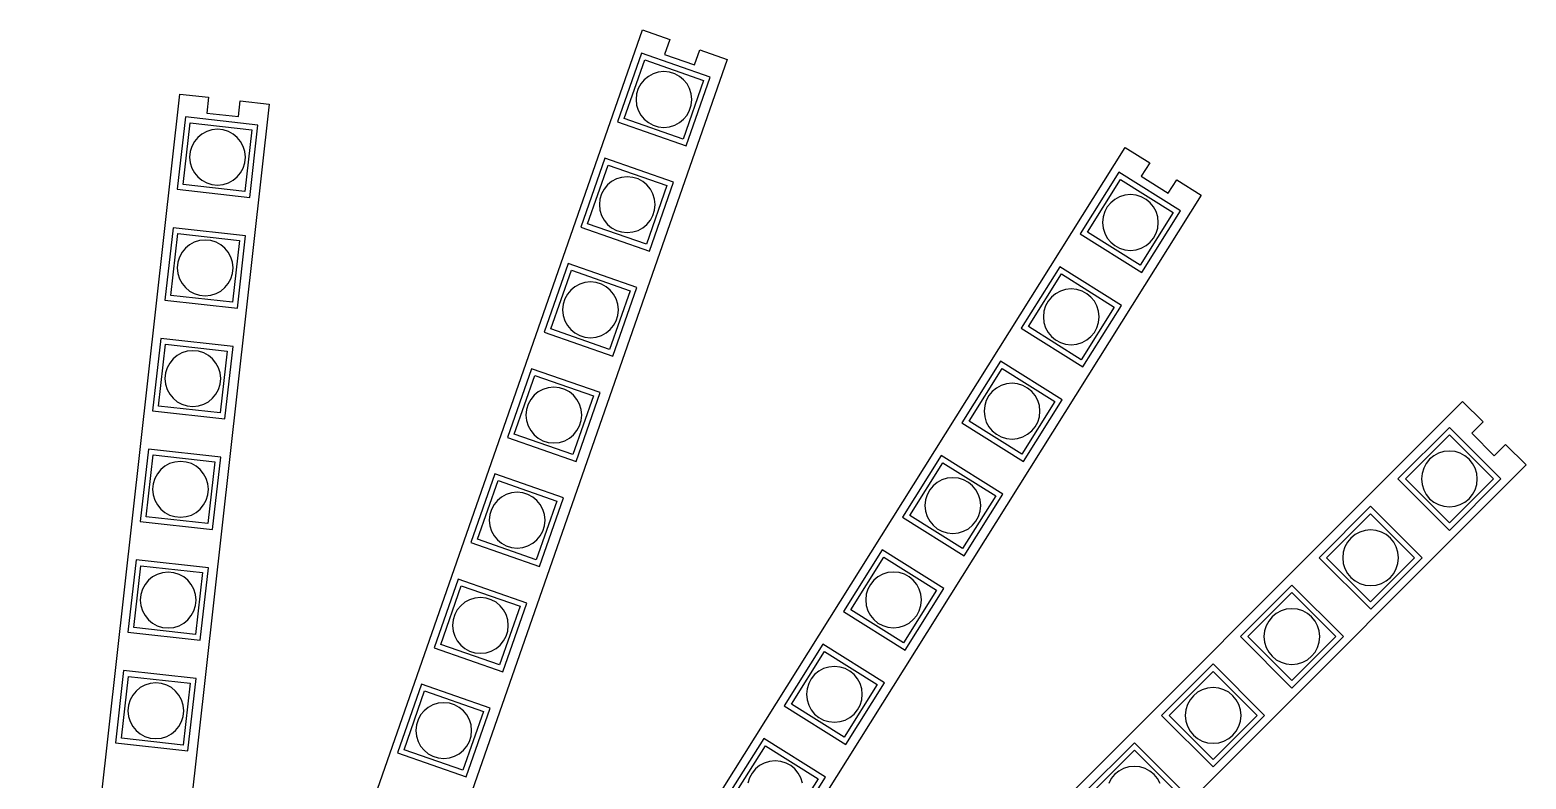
# Model space of a CAD drawing. Extents: x -1323 to 1705, y -706 to 926.
# Drawn here: x -386.1 to -104.1, y 122.8 to 264 of the extents above; entities that cross this region are included whole.
import ezdxf

# ---------------------------------------------------------------- set-up
doc = ezdxf.new("R2010")
doc.units = 0
doc.layers.add('CAMADA_1', color=7, linetype='CONTINUOUS')

msp = doc.modelspace()

# ---------------------------------------------------------------- linework, layer by layer
at = {"layer": 'CAMADA_1'}
for points in [[(-260.8108, 257.4186), (-259.8229, 260.2513), (-254.6584, 258.4502), (-338.602, 17.7517), (-354.5965, 23.3297), (-270.6529, 264.0283), (-265.4884, 262.2272), (-266.4763, 259.3944), (-260.8108, 257.4186)], [(-257.8634, 255.1321), (-270.8182, 259.65), (-275.3362, 246.6953), (-262.3814, 242.1773), (-257.8634, 255.1321)], [(-274.0627, 247.3102), (-270.2033, 258.3765), (-259.1369, 254.5171), (-262.9963, 243.4508), (-274.0627, 247.3102)], [(-261.3447, 250.9137), (-261.4515, 251.9728), (-261.7577, 252.9592), (-262.2422, 253.8519), (-262.8839, 254.6296), (-263.6616, 255.2713), (-264.5543, 255.7558), (-265.5407, 256.062), (-266.5998, 256.1688), (-267.6589, 256.062), (-268.6453, 255.7558), (-269.538, 255.2713), (-270.3157, 254.6296), (-270.9574, 253.8519), (-271.4419, 252.9592), (-271.7481, 251.9728), (-271.8549, 250.9137), (-271.7482, 249.8546), (-271.442, 248.8681), (-270.9575, 247.9755), (-270.3158, 247.1977), (-269.538, 246.556), (-268.6454, 246.0715), (-267.6589, 245.7653), (-266.5998, 245.6585), (-265.5407, 245.7653), (-264.5543, 246.0715), (-263.6616, 246.556), (-262.8839, 247.1977), (-262.2422, 247.9754), (-261.7577, 248.8681), (-261.4515, 249.8545), (-261.3447, 250.9136)], [(-346.7664, 247.6767), (-346.4342, 250.6583), (-340.9982, 250.0525), (-369.2312, -3.2955), (-386.0662, -1.4195), (-357.8332, 251.9286), (-352.3972, 251.3228), (-352.7295, 248.3412), (-346.7664, 247.6767)], [(-343.1377, 246.0909), (-356.7732, 247.6105), (-358.2928, 233.9748), (-344.6572, 232.4553), (-343.1377, 246.0909)], [(-357.1882, 234.8579), (-355.8901, 246.5059), (-344.2423, 245.2078), (-345.5403, 233.56), (-357.1882, 234.8579)], [(-345.4601, 240.0329), (-345.5669, 241.092), (-345.8731, 242.0784), (-346.3576, 242.9711), (-346.9993, 243.7488), (-347.777, 244.3905), (-348.6697, 244.875), (-349.6561, 245.1812), (-350.7152, 245.288), (-351.7743, 245.1812), (-352.7607, 244.875), (-353.6534, 244.3905), (-354.4311, 243.7488), (-355.0728, 242.9711), (-355.5573, 242.0784), (-355.8635, 241.092), (-355.9703, 240.0329), (-355.8636, 238.9738), (-355.5574, 237.9874), (-355.0729, 237.0947), (-354.4312, 236.317), (-353.6534, 235.6753), (-352.7608, 235.1908), (-351.7743, 234.8846), (-350.7152, 234.7778), (-349.6561, 234.8846), (-348.6697, 235.1908), (-347.777, 235.6753), (-346.9993, 236.317), (-346.3576, 237.0947), (-345.8731, 237.9873), (-345.5669, 238.9738), (-345.4601, 240.0329)], [(-171.5761, 233.2397), (-169.9822, 235.7812), (-165.3485, 232.8751), (-300.7867, 16.915), (-315.1372, 25.9148), (-179.699, 241.8751), (-175.0653, 238.969), (-176.6592, 236.4274), (-171.5761, 233.2397)], [(-264.7787, 235.3033), (-277.7335, 239.8213), (-282.2515, 226.8665), (-269.2966, 222.3486), (-264.7787, 235.3033)], [(-280.9779, 227.4815), (-277.1185, 238.5478), (-266.0522, 234.6884), (-269.9116, 223.6221), (-280.9779, 227.4815)], [(-169.2393, 229.8962), (-180.8625, 237.1857), (-188.1521, 225.5623), (-176.5288, 218.2728), (-169.2393, 229.8962)], [(-268.26, 231.0849), (-268.3668, 232.144), (-268.673, 233.1304), (-269.1575, 234.0231), (-269.7992, 234.8008), (-270.5769, 235.4425), (-271.4696, 235.9271), (-272.456, 236.2333), (-273.5151, 236.3401), (-274.5742, 236.2333), (-275.5606, 235.9271), (-276.4533, 235.4426), (-277.231, 234.8009), (-277.8727, 234.0231), (-278.3572, 233.1305), (-278.6634, 232.144), (-278.7702, 231.0849), (-278.6634, 230.0258), (-278.3572, 229.0394), (-277.8727, 228.1467), (-277.231, 227.369), (-276.4533, 226.7273), (-275.5606, 226.2428), (-274.5742, 225.9366), (-273.5151, 225.8298), (-272.456, 225.9366), (-271.4696, 226.2428), (-270.5769, 226.7273), (-269.7992, 227.369), (-269.1575, 228.1467), (-268.673, 229.0394), (-268.3668, 230.0258), (-268.26, 231.0849)], [(-186.7736, 225.8783), (-180.5467, 235.8072), (-170.6177, 229.5803), (-176.8446, 219.6514), (-186.7736, 225.8783)], [(-173.4405, 227.7293), (-173.5473, 228.7884), (-173.8535, 229.7748), (-174.338, 230.6675), (-174.9797, 231.4452), (-175.7575, 232.0869), (-176.6501, 232.5714), (-177.6366, 232.8776), (-178.6957, 232.9844), (-179.7548, 232.8776), (-180.7412, 232.5714), (-181.6339, 232.0869), (-182.4116, 231.4452), (-183.0533, 230.6675), (-183.5378, 229.7748), (-183.844, 228.7884), (-183.9508, 227.7293), (-183.844, 226.6702), (-183.5378, 225.6838), (-183.0533, 224.7911), (-182.4116, 224.0134), (-181.6339, 223.3717), (-180.7412, 222.8872), (-179.7548, 222.581), (-178.6957, 222.4742), (-177.6366, 222.5809), (-176.6502, 222.8871), (-175.7575, 223.3716), (-174.9797, 224.0133), (-174.338, 224.7911), (-173.8535, 225.6837), (-173.5473, 226.6702), (-173.4405, 227.7293)], [(-345.4635, 225.2201), (-359.0991, 226.7397), (-360.6186, 213.104), (-346.983, 211.5845), (-345.4635, 225.2201)], [(-359.514, 213.9871), (-358.216, 225.6351), (-346.5681, 224.337), (-347.8661, 212.6892), (-359.514, 213.9871)], [(-347.7859, 219.1621), (-347.8927, 220.2212), (-348.1989, 221.2076), (-348.6834, 222.1003), (-349.3251, 222.878), (-350.1028, 223.5197), (-350.9955, 224.0042), (-351.9819, 224.3104), (-353.041, 224.4172), (-354.1001, 224.3104), (-355.0866, 224.0042), (-355.9792, 223.5197), (-356.757, 222.878), (-357.3987, 222.1003), (-357.8832, 221.2076), (-358.1894, 220.2212), (-358.2962, 219.1621), (-358.1894, 218.103), (-357.8832, 217.1166), (-357.3987, 216.2239), (-356.757, 215.4462), (-355.9793, 214.8045), (-355.0866, 214.32), (-354.1002, 214.0138), (-353.0411, 213.907), (-351.982, 214.0138), (-350.9955, 214.32), (-350.1029, 214.8045), (-349.3251, 215.4462), (-348.6834, 216.2239), (-348.1989, 217.1165), (-347.8927, 218.103), (-347.7859, 219.1621)], [(-271.6939, 215.4746), (-284.6488, 219.9925), (-289.1668, 207.0378), (-276.212, 202.5198), (-271.6939, 215.4746)], [(-287.8933, 207.6527), (-284.0339, 218.719), (-272.9676, 214.8596), (-276.8268, 203.7933), (-287.8933, 207.6527)], [(-180.3967, 212.1054), (-192.02, 219.3949), (-199.3094, 207.7716), (-187.6862, 200.482), (-180.3967, 212.1054)], [(-197.931, 208.0875), (-191.7041, 218.0164), (-181.7751, 211.7895), (-188.002, 201.8606), (-197.931, 208.0875)], [(-275.1752, 211.2562), (-275.282, 212.3153), (-275.5882, 213.3017), (-276.0727, 214.1944), (-276.7144, 214.9721), (-277.4922, 215.6138), (-278.3848, 216.0983), (-279.3713, 216.4045), (-280.4304, 216.5113), (-281.4895, 216.4045), (-282.4759, 216.0983), (-283.3686, 215.6138), (-284.1463, 214.9721), (-284.788, 214.1944), (-285.2725, 213.3017), (-285.5787, 212.3153), (-285.6855, 211.2562), (-285.5787, 210.1971), (-285.2725, 209.2107), (-284.788, 208.318), (-284.1463, 207.5403), (-283.3686, 206.8986), (-282.4759, 206.414), (-281.4895, 206.1078), (-280.4304, 206.001), (-279.3713, 206.1078), (-278.3849, 206.414), (-277.4922, 206.8985), (-276.7144, 207.5402), (-276.0727, 208.3179), (-275.5882, 209.2106), (-275.282, 210.197), (-275.1752, 211.2561)], [(-184.5979, 209.9385), (-184.7047, 210.9976), (-185.0109, 211.984), (-185.4954, 212.8767), (-186.1371, 213.6544), (-186.9149, 214.2961), (-187.8075, 214.7806), (-188.794, 215.0868), (-189.8531, 215.1936), (-190.9122, 215.0868), (-191.8986, 214.7806), (-192.7913, 214.2961), (-193.569, 213.6544), (-194.2107, 212.8767), (-194.6952, 211.984), (-195.0014, 210.9976), (-195.1082, 209.9385), (-195.0014, 208.8794), (-194.6952, 207.893), (-194.2107, 207.0003), (-193.569, 206.2226), (-192.7913, 205.5809), (-191.8986, 205.0964), (-190.9122, 204.7902), (-189.8531, 204.6834), (-188.794, 204.7901), (-187.8076, 205.0963), (-186.9149, 205.5808), (-186.1371, 206.2225), (-185.4954, 207.0003), (-185.0109, 207.8929), (-184.7047, 208.8794), (-184.5979, 209.9385)], [(-347.7893, 204.3493), (-361.4249, 205.8689), (-362.9445, 192.2332), (-349.3088, 190.7137), (-347.7893, 204.3493)], [(-361.8399, 193.1163), (-360.5418, 204.7643), (-348.8939, 203.4662), (-350.1919, 191.8184), (-361.8399, 193.1163)], [(-350.1118, 198.2913), (-350.2186, 199.3504), (-350.5248, 200.3368), (-351.0093, 201.2295), (-351.651, 202.0072), (-352.4287, 202.6489), (-353.3213, 203.1334), (-354.3078, 203.4396), (-355.3669, 203.5464), (-356.426, 203.4396), (-357.4124, 203.1334), (-358.3051, 202.6489), (-359.0828, 202.0072), (-359.7245, 201.2295), (-360.209, 200.3368), (-360.5152, 199.3504), (-360.622, 198.2913), (-360.5152, 197.2322), (-360.209, 196.2458), (-359.7245, 195.3531), (-359.0828, 194.5754), (-358.3051, 193.9337), (-357.4124, 193.4492), (-356.426, 193.143), (-355.3669, 193.0362), (-354.3078, 193.1429), (-353.3214, 193.4491), (-352.4287, 193.9336), (-351.651, 194.5753), (-351.0093, 195.3531), (-350.5248, 196.2457), (-350.2186, 197.2322), (-350.1118, 198.2913)], [(-278.6093, 195.6458), (-291.5641, 200.1639), (-296.082, 187.209), (-283.1273, 182.691), (-278.6093, 195.6458)], [(-191.554, 194.3146), (-203.1774, 201.6041), (-210.4668, 189.9808), (-198.8436, 182.6912), (-191.554, 194.3146)], [(-209.0884, 190.2967), (-202.8615, 200.2256), (-192.9326, 193.9987), (-199.1595, 184.0698), (-209.0884, 190.2967)], [(-294.8085, 187.8239), (-290.9491, 198.8903), (-279.8828, 195.0309), (-283.7422, 183.9646), (-294.8085, 187.8239)], [(-195.7553, 192.1477), (-195.8621, 193.2068), (-196.1683, 194.1932), (-196.6528, 195.0859), (-197.2945, 195.8636), (-198.0723, 196.5053), (-198.9649, 196.9898), (-199.9514, 197.296), (-201.0105, 197.4028), (-202.0696, 197.296), (-203.056, 196.9898), (-203.9487, 196.5053), (-204.7264, 195.8636), (-205.3681, 195.0859), (-205.8526, 194.1932), (-206.1588, 193.2068), (-206.2656, 192.1477), (-206.1588, 191.0886), (-205.8526, 190.1022), (-205.3681, 189.2095), (-204.7264, 188.4318), (-203.9487, 187.7901), (-203.056, 187.3056), (-202.0696, 186.9994), (-201.0105, 186.8926), (-199.9514, 186.9994), (-198.965, 187.3056), (-198.0723, 187.7901), (-197.2945, 188.4318), (-196.6528, 189.2095), (-196.1683, 190.1021), (-195.8621, 191.0886), (-195.7553, 192.1477)], [(-282.0905, 191.4274), (-282.1973, 192.4865), (-282.5035, 193.473), (-282.988, 194.3656), (-283.6297, 195.1434), (-284.4074, 195.7851), (-285.3001, 196.2696), (-286.2865, 196.5758), (-287.3456, 196.6826), (-288.4047, 196.5758), (-289.3912, 196.2696), (-290.2838, 195.7851), (-291.0616, 195.1434), (-291.7033, 194.3656), (-292.1878, 193.473), (-292.494, 192.4865), (-292.6008, 191.4274), (-292.494, 190.3683), (-292.1878, 189.3819), (-291.7033, 188.4892), (-291.0616, 187.7115), (-290.2839, 187.0698), (-289.3912, 186.5853), (-288.4048, 186.2791), (-287.3457, 186.1723), (-286.2866, 186.2791), (-285.3001, 186.5853), (-284.4075, 187.0698), (-283.6297, 187.7115), (-282.988, 188.4892), (-282.5035, 189.3819), (-282.1973, 190.3683), (-282.0905, 191.4274)], [(-110.1365, 183.7623), (-108.0167, 185.8851), (-104.1465, 182.0201), (-284.2769, 1.6446), (-296.263, 13.6143), (-116.1324, 193.9898), (-112.2622, 190.1248), (-114.382, 188.002), (-110.1365, 183.7623)], [(-108.896, 179.3816), (-118.604, 189.0766), (-128.299, 179.3684), (-118.5909, 169.6735), (-108.896, 179.3816)], [(-126.8848, 179.3693), (-118.6031, 187.6623), (-110.3102, 179.3807), (-118.5919, 171.0876), (-126.8848, 179.3693)], [(-350.1152, 183.4785), (-363.7507, 184.998), (-365.2703, 171.3624), (-351.6347, 169.8429), (-350.1152, 183.4785)], [(-364.1657, 172.2455), (-362.8676, 183.8935), (-351.2198, 182.5954), (-352.5178, 170.9476), (-364.1657, 172.2455)], [(-202.7114, 176.5238), (-214.3348, 183.8133), (-221.6242, 172.19), (-210.001, 164.9004), (-202.7114, 176.5238)], [(-113.3423, 179.375), (-113.4491, 180.4341), (-113.7553, 181.4205), (-114.2398, 182.3132), (-114.8815, 183.0909), (-115.6593, 183.7326), (-116.5519, 184.2171), (-117.5384, 184.5233), (-118.5975, 184.6301), (-119.6566, 184.5233), (-120.643, 184.2171), (-121.5357, 183.7326), (-122.3134, 183.0909), (-122.9551, 182.3132), (-123.4396, 181.4205), (-123.7458, 180.4341), (-123.8526, 179.375), (-123.7458, 178.3159), (-123.4396, 177.3295), (-122.9551, 176.4368), (-122.3134, 175.6591), (-121.5357, 175.0174), (-120.643, 174.5329), (-119.6566, 174.2267), (-118.5975, 174.1199), (-117.5384, 174.2266), (-116.552, 174.5328), (-115.6593, 175.0173), (-114.8816, 175.659), (-114.2399, 176.4368), (-113.7553, 177.3294), (-113.4491, 178.3159), (-113.3423, 179.375)], [(-352.4376, 177.4205), (-352.5444, 178.4796), (-352.8506, 179.466), (-353.3351, 180.3587), (-353.9768, 181.1364), (-354.7545, 181.7781), (-355.6472, 182.2626), (-356.6336, 182.5688), (-357.6927, 182.6756), (-358.7518, 182.5688), (-359.7382, 182.2626), (-360.6309, 181.7781), (-361.4086, 181.1364), (-362.0503, 180.3587), (-362.5349, 179.466), (-362.8411, 178.4796), (-362.9479, 177.4205), (-362.8411, 176.3614), (-362.5349, 175.375), (-362.0504, 174.4823), (-361.4087, 173.7046), (-360.6309, 173.0629), (-359.7383, 172.5784), (-358.7518, 172.2722), (-357.6927, 172.1654), (-356.6336, 172.2721), (-355.6472, 172.5783), (-354.7545, 173.0628), (-353.9768, 173.7045), (-353.3351, 174.4823), (-352.8506, 175.3749), (-352.5444, 176.3614), (-352.4376, 177.4205)], [(-220.2458, 172.5059), (-214.0189, 182.4348), (-204.09, 176.2079), (-210.3169, 166.279), (-220.2458, 172.5059)], [(-285.5245, 175.8171), (-298.4793, 180.3351), (-302.9973, 167.3803), (-290.0425, 162.8623), (-285.5245, 175.8171)], [(-301.7238, 167.9952), (-297.8644, 179.0615), (-286.7981, 175.2021), (-290.6574, 164.1358), (-301.7238, 167.9952)], [(-206.9127, 174.3569), (-207.0195, 175.416), (-207.3257, 176.4024), (-207.8102, 177.2951), (-208.4519, 178.0728), (-209.2297, 178.7145), (-210.1223, 179.199), (-211.1088, 179.5052), (-212.1679, 179.612), (-213.227, 179.5052), (-214.2134, 179.199), (-215.1061, 178.7145), (-215.8838, 178.0728), (-216.5255, 177.2951), (-217.01, 176.4024), (-217.3162, 175.416), (-217.423, 174.3569), (-217.3162, 173.2978), (-217.01, 172.3114), (-216.5255, 171.4187), (-215.8838, 170.641), (-215.1061, 169.9993), (-214.2134, 169.5148), (-213.227, 169.2086), (-212.1679, 169.1018), (-211.1088, 169.2086), (-210.1224, 169.5148), (-209.2297, 169.9993), (-208.4519, 170.641), (-207.8102, 171.4187), (-207.3257, 172.3113), (-207.0195, 173.2978), (-206.9127, 174.3569)], [(-289.0058, 171.5987), (-289.1126, 172.6578), (-289.4188, 173.6442), (-289.9033, 174.5369), (-290.545, 175.3146), (-291.3227, 175.9563), (-292.2154, 176.4408), (-293.2018, 176.747), (-294.2609, 176.8538), (-295.32, 176.747), (-296.3064, 176.4408), (-297.1991, 175.9563), (-297.9768, 175.3146), (-298.6185, 174.5369), (-299.103, 173.6442), (-299.4092, 172.6578), (-299.516, 171.5987), (-299.4092, 170.5396), (-299.103, 169.5532), (-298.6185, 168.6605), (-297.9769, 167.8828), (-297.1991, 167.2411), (-296.3065, 166.7566), (-295.32, 166.4504), (-294.2609, 166.3436), (-293.2018, 166.4503), (-292.2154, 166.7565), (-291.3227, 167.241), (-290.545, 167.8827), (-289.9033, 168.6605), (-289.4188, 169.5531), (-289.1126, 170.5396), (-289.0058, 171.5987)], [(-123.7352, 164.5223), (-133.4432, 174.2172), (-143.1381, 164.5091), (-133.43, 154.8141), (-123.7352, 164.5223)], [(-141.724, 164.51), (-133.4423, 172.8029), (-125.1493, 164.5214), (-133.4311, 156.2283), (-141.724, 164.51)], [(-128.1815, 164.5157), (-128.2883, 165.5748), (-128.5945, 166.5612), (-129.079, 167.4539), (-129.7207, 168.2316), (-130.4984, 168.8733), (-131.3911, 169.3578), (-132.3775, 169.664), (-133.4366, 169.7708), (-134.4957, 169.664), (-135.4822, 169.3578), (-136.3748, 168.8733), (-137.1526, 168.2316), (-137.7943, 167.4539), (-138.2788, 166.5612), (-138.585, 165.5748), (-138.6918, 164.5157), (-138.585, 163.4566), (-138.2788, 162.4702), (-137.7943, 161.5775), (-137.1526, 160.7997), (-136.3749, 160.158), (-135.4822, 159.6735), (-134.4958, 159.3673), (-133.4367, 159.2605), (-132.3776, 159.3673), (-131.3911, 159.6735), (-130.4985, 160.158), (-129.7207, 160.7997), (-129.079, 161.5774), (-128.5945, 162.4701), (-128.2883, 163.4565), (-128.1815, 164.5156)], [(-352.441, 162.6077), (-366.0766, 164.1272), (-367.5961, 150.4916), (-353.9606, 148.972), (-352.441, 162.6077)], [(-213.8688, 158.733), (-225.4922, 166.0226), (-232.7816, 154.3992), (-221.1584, 147.1096), (-213.8688, 158.733)], [(-231.4032, 154.7151), (-225.1763, 164.644), (-215.2474, 158.4171), (-221.4743, 148.4882), (-231.4032, 154.7151)], [(-366.4915, 151.3747), (-365.1935, 163.0227), (-353.5456, 161.7246), (-354.8436, 150.0768), (-366.4915, 151.3747)], [(-354.7634, 156.5497), (-354.8702, 157.6088), (-355.1764, 158.5952), (-355.6609, 159.4879), (-356.3026, 160.2656), (-357.0804, 160.9073), (-357.973, 161.3918), (-358.9595, 161.698), (-360.0186, 161.8048), (-361.0777, 161.698), (-362.0641, 161.3918), (-362.9568, 160.9073), (-363.7345, 160.2656), (-364.3762, 159.4879), (-364.8607, 158.5952), (-365.1669, 157.6088), (-365.2737, 156.5497), (-365.1669, 155.4906), (-364.8607, 154.5042), (-364.3762, 153.6115), (-363.7345, 152.8338), (-362.9568, 152.1921), (-362.0641, 151.7075), (-361.0777, 151.4013), (-360.0186, 151.2945), (-358.9595, 151.4013), (-357.9731, 151.7075), (-357.0804, 152.192), (-356.3026, 152.8337), (-355.6609, 153.6115), (-355.1764, 154.5041), (-354.8702, 155.4906), (-354.7634, 156.5497)], [(-218.0701, 156.5661), (-218.1769, 157.6252), (-218.4831, 158.6116), (-218.9676, 159.5043), (-219.6093, 160.282), (-220.387, 160.9237), (-221.2797, 161.4082), (-222.2661, 161.7144), (-223.3252, 161.8212), (-224.3843, 161.7144), (-225.3708, 161.4082), (-226.2634, 160.9237), (-227.0412, 160.282), (-227.6829, 159.5043), (-228.1674, 158.6116), (-228.4736, 157.6252), (-228.5804, 156.5661), (-228.4736, 155.507), (-228.1674, 154.5206), (-227.6829, 153.6279), (-227.0412, 152.8502), (-226.2635, 152.2085), (-225.3708, 151.724), (-224.3844, 151.4178), (-223.3253, 151.311), (-222.2662, 151.4178), (-221.2797, 151.724), (-220.3871, 152.2085), (-219.6093, 152.8502), (-218.9676, 153.6279), (-218.4831, 154.5205), (-218.1769, 155.507), (-218.0701, 156.5661)], [(-292.4398, 155.9883), (-305.3946, 160.5064), (-309.9125, 147.5516), (-296.9578, 143.0335), (-292.4398, 155.9883)], [(-308.639, 148.1664), (-304.7796, 159.2329), (-293.7133, 155.3735), (-297.5727, 144.307), (-308.639, 148.1664)], [(-138.5742, 149.663), (-148.2824, 159.3578), (-157.9773, 149.6498), (-148.2692, 139.9548), (-138.5742, 149.663)], [(-156.563, 149.6507), (-148.2814, 157.9436), (-139.9885, 149.6619), (-148.2701, 141.369), (-156.563, 149.6507)], [(-295.921, 151.77), (-296.0278, 152.8291), (-296.334, 153.8155), (-296.8185, 154.7082), (-297.4602, 155.4859), (-298.238, 156.1276), (-299.1306, 156.6121), (-300.1171, 156.9183), (-301.1762, 157.0251), (-302.2353, 156.9183), (-303.2217, 156.6121), (-304.1144, 156.1276), (-304.8921, 155.4859), (-305.5338, 154.7082), (-306.0183, 153.8155), (-306.3245, 152.8291), (-306.4313, 151.77), (-306.3245, 150.7109), (-306.0183, 149.7244), (-305.5338, 148.8318), (-304.8921, 148.054), (-304.1144, 147.4123), (-303.2217, 146.9278), (-302.2353, 146.6216), (-301.1762, 146.5148), (-300.1171, 146.6216), (-299.1307, 146.9278), (-298.238, 147.4123), (-297.4603, 148.054), (-296.8186, 148.8317), (-296.334, 149.7244), (-296.0278, 150.7108), (-295.921, 151.7699)], [(-143.0206, 149.6563), (-143.1274, 150.7154), (-143.4336, 151.7019), (-143.9181, 152.5945), (-144.5598, 153.3723), (-145.3376, 154.014), (-146.2302, 154.4985), (-147.2167, 154.8047), (-148.2758, 154.9115), (-149.3349, 154.8047), (-150.3213, 154.4985), (-151.214, 154.014), (-151.9917, 153.3723), (-152.6334, 152.5946), (-153.1179, 151.7019), (-153.4241, 150.7155), (-153.5309, 149.6564), (-153.4241, 148.5973), (-153.1179, 147.6108), (-152.6334, 146.7182), (-151.9917, 145.9404), (-151.214, 145.2987), (-150.3213, 144.8142), (-149.3349, 144.508), (-148.2758, 144.4012), (-147.2167, 144.508), (-146.2303, 144.8142), (-145.3376, 145.2987), (-144.5599, 145.9404), (-143.9182, 146.7181), (-143.4336, 147.6108), (-143.1274, 148.5972), (-143.0206, 149.6563)], [(-225.0262, 140.9422), (-236.6496, 148.2318), (-243.939, 136.6084), (-232.3158, 129.3188), (-225.0262, 140.9422)], [(-242.5606, 136.9243), (-236.3337, 146.8532), (-226.4048, 140.6263), (-232.6317, 130.6974), (-242.5606, 136.9243)], [(-229.2275, 138.7753), (-229.3343, 139.8344), (-229.6405, 140.8208), (-230.125, 141.7135), (-230.7667, 142.4912), (-231.5444, 143.1329), (-232.4371, 143.6174), (-233.4235, 143.9236), (-234.4826, 144.0304), (-235.5417, 143.9236), (-236.5282, 143.6174), (-237.4208, 143.1329), (-238.1986, 142.4912), (-238.8403, 141.7135), (-239.3248, 140.8208), (-239.631, 139.8344), (-239.7378, 138.7753), (-239.631, 137.7162), (-239.3248, 136.7298), (-238.8403, 135.8371), (-238.1986, 135.0594), (-237.4209, 134.4177), (-236.5282, 133.9332), (-235.5418, 133.627), (-234.4827, 133.5202), (-233.4236, 133.627), (-232.4371, 133.9332), (-231.5445, 134.4177), (-230.7667, 135.0594), (-230.125, 135.8371), (-229.6405, 136.7297), (-229.3343, 137.7162), (-229.2275, 138.7753)], [(-153.4134, 134.8035), (-163.1216, 144.4985), (-172.8165, 134.7904), (-163.1083, 125.0955), (-153.4134, 134.8035)], [(-354.7668, 141.7369), (-368.4024, 143.2564), (-369.922, 129.6208), (-356.2864, 128.1012), (-354.7668, 141.7369)], [(-368.8174, 130.5039), (-367.5194, 142.1518), (-355.8714, 140.8538), (-357.1695, 129.206), (-368.8174, 130.5039)], [(-171.4022, 134.7914), (-163.1206, 143.0843), (-154.8276, 134.8026), (-163.1093, 126.5097), (-171.4022, 134.7914)], [(-357.0893, 135.6789), (-357.1961, 136.738), (-357.5023, 137.7244), (-357.9868, 138.6171), (-358.6285, 139.3948), (-359.4062, 140.0365), (-360.2989, 140.521), (-361.2853, 140.8272), (-362.3444, 140.934), (-363.4035, 140.8272), (-364.3899, 140.521), (-365.2826, 140.0365), (-366.0603, 139.3948), (-366.702, 138.6171), (-367.1865, 137.7244), (-367.4927, 136.738), (-367.5995, 135.6789), (-367.4927, 134.6198), (-367.1865, 133.6334), (-366.702, 132.7407), (-366.0603, 131.963), (-365.2826, 131.3213), (-364.3899, 130.8367), (-363.4035, 130.5305), (-362.3444, 130.4237), (-361.2853, 130.5305), (-360.2989, 130.8367), (-359.4062, 131.3212), (-358.6285, 131.9629), (-357.9868, 132.7407), (-357.5023, 133.6333), (-357.1961, 134.6198), (-357.0893, 135.6789)], [(-299.355, 136.1597), (-312.3098, 140.6776), (-316.8278, 127.7228), (-303.873, 123.2048), (-299.355, 136.1597)], [(-315.5544, 128.3378), (-311.695, 139.4041), (-300.6286, 135.5447), (-304.4879, 124.4784), (-315.5544, 128.3378)], [(-157.8598, 134.797), (-157.9666, 135.8561), (-158.2728, 136.8425), (-158.7573, 137.7352), (-159.399, 138.5129), (-160.1767, 139.1546), (-161.0694, 139.6391), (-162.0558, 139.9453), (-163.1149, 140.0521), (-164.174, 139.9453), (-165.1605, 139.6391), (-166.0531, 139.1546), (-166.8309, 138.513), (-167.4726, 137.7352), (-167.9571, 136.8426), (-168.2633, 135.8561), (-168.3701, 134.797), (-168.2633, 133.7379), (-167.9571, 132.7515), (-167.4726, 131.8588), (-166.8309, 131.0811), (-166.0532, 130.4394), (-165.1605, 129.9549), (-164.1741, 129.6487), (-163.115, 129.5419), (-162.0559, 129.6487), (-161.0694, 129.9549), (-160.1768, 130.4394), (-159.399, 131.0811), (-158.7573, 131.8588), (-158.2728, 132.7515), (-157.9666, 133.7379), (-157.8598, 134.797)], [(-302.8363, 131.9412), (-302.9431, 133.0003), (-303.2493, 133.9867), (-303.7338, 134.8794), (-304.3755, 135.6571), (-305.1532, 136.2988), (-306.0459, 136.7833), (-307.0323, 137.0895), (-308.0914, 137.1963), (-309.1505, 137.0895), (-310.137, 136.7833), (-311.0296, 136.2988), (-311.8074, 135.6572), (-312.4491, 134.8794), (-312.9336, 133.9868), (-313.2398, 133.0003), (-313.3466, 131.9412), (-313.2398, 130.8821), (-312.9336, 129.8957), (-312.4491, 129.003), (-311.8074, 128.2253), (-311.0297, 127.5836), (-310.137, 127.0991), (-309.1506, 126.7929), (-308.0915, 126.6861), (-307.0324, 126.7929), (-306.0459, 127.0991), (-305.1533, 127.5836), (-304.3755, 128.2253), (-303.7338, 129.003), (-303.2493, 129.8957), (-302.9431, 130.8821), (-302.8363, 131.9412)], [(-236.1836, 123.1514), (-247.807, 130.441), (-255.0964, 118.8176), (-243.4732, 111.5281), (-236.1836, 123.1514)], [(-253.718, 119.1335), (-247.4911, 129.0624), (-237.5622, 122.8355), (-243.7891, 112.9066), (-253.718, 119.1335)], [(-168.2526, 119.9442), (-177.9606, 129.6392), (-187.6555, 119.9311), (-177.9475, 110.2362), (-168.2526, 119.9442)], [(-186.2414, 119.9321), (-177.9597, 128.225), (-169.6667, 119.9433), (-177.9485, 111.6504), (-186.2414, 119.9321)]]:
    msp.add_lwpolyline(points, close=True, dxfattribs=at)
for points in [[(-240.4917, 122.0436), (-240.7979, 123.03), (-241.2824, 123.9227), (-241.9241, 124.7004), (-242.7018, 125.3421), (-243.5945, 125.8266), (-244.5809, 126.1328), (-245.64, 126.2396), (-246.6991, 126.1328), (-247.6856, 125.8266), (-248.5782, 125.3421), (-249.356, 124.7004), (-249.9977, 123.9227), (-250.4822, 123.03), (-250.7884, 122.0436)], [(-173.1119, 121.9832), (-173.5964, 122.8759), (-174.2381, 123.6536), (-175.0159, 124.2953), (-175.9085, 124.7798), (-176.895, 125.086), (-177.9541, 125.1928), (-179.0132, 125.086), (-179.9996, 124.7798), (-180.8923, 124.2953), (-181.67, 123.6536), (-182.3117, 122.8759), (-182.7962, 121.9832)]]:
    msp.add_lwpolyline(points, dxfattribs=at)

doc.saveas('drawing.dxf')
